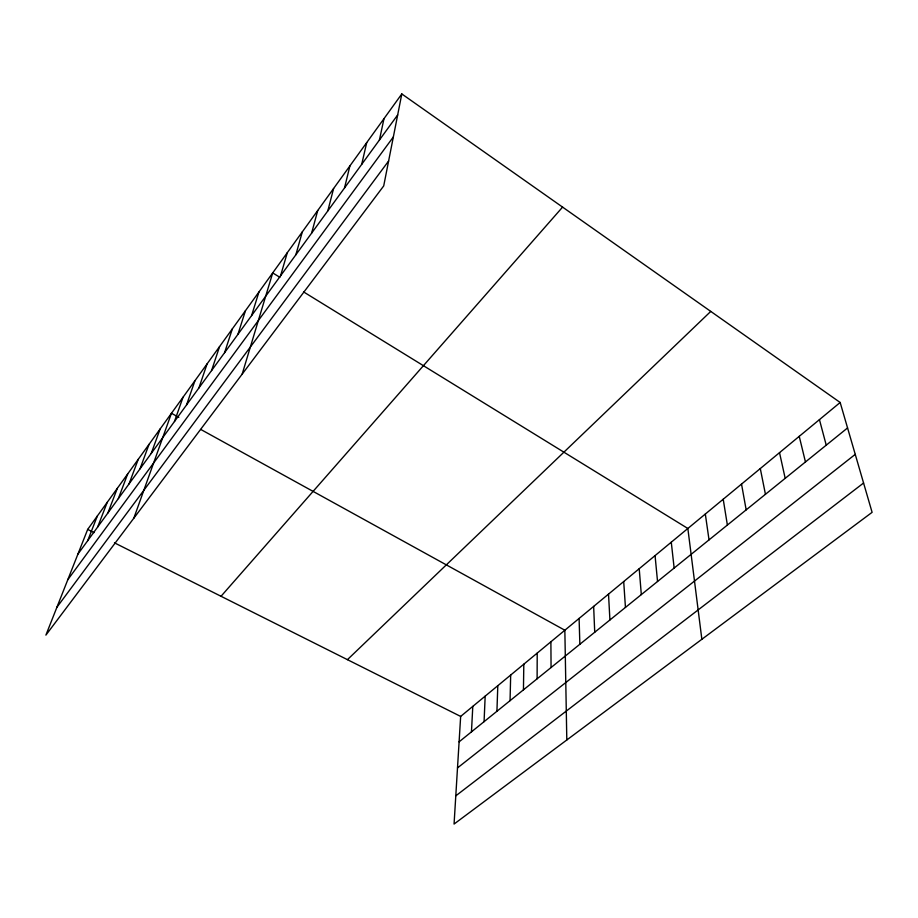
<?xml version="1.0" encoding="UTF-8"?>
<svg xmlns="http://www.w3.org/2000/svg" width="918" height="918" viewBox="0 0 918 918"><rect width="100%" height="100%" fill="white"/><g stroke="black" fill="none" stroke-linecap="round" stroke-linejoin="round"><path stroke-width="1.38" d="M537.11 678.804L537.214 653.1M523.444 689.843L523.811 664.184M510.052 700.663L510.683 675.051M496.925 711.266L497.808 685.7M484.073 721.663L485.174 696.142M471.462 731.853L472.793 706.39M840.165 402.486L460.652 716.43L454.066 824.054L872.1 512.336L840.165 402.486L401.809 93.946L87.68 529.411L45.9 635.118L383.713 185.918L401.809 93.946M379.421 140.029L383.999 118.64M361.703 164.368L366.707 142.611M344.514 187.972L349.907 165.894M327.818 210.899L333.601 188.511M311.615 233.161L317.731 210.497M295.86 254.791L302.309 231.875M280.552 275.813L287.311 252.668M242.168 374.131L272.715 272.91L279.864 277.305M251.601 315.574L258.922 292.039M237.911 334.381L245.473 310.674M224.566 352.707L232.357 328.851M211.565 370.574L219.574 346.568M198.896 387.981L207.101 363.861M186.526 404.964L194.937 380.729M174.466 421.523L183.049 397.196M133.821 518.211L171.459 413.272L178.815 417.334M151.218 453.469L160.134 428.981M139.995 468.868L149.06 444.323M129.048 483.912L138.251 459.31M118.342 498.612L127.682 473.963M107.888 512.978L117.343 488.284M97.664 527.012L107.245 502.295M87.669 540.736L97.354 515.996M77.892 554.162L397.678 114.945M67.806 579.706L393.352 136.943M56.939 607.2L388.612 161.029M221.031 596.275L562.585 207.112M347.429 659.663L710.761 311.409M459.092 741.847L847.566 427.937M457.497 767.918L855.243 454.364M455.787 795.849L863.574 483.017M87.68 529.411L94.072 532.612M114.475 542.848L460.652 716.43M200.801 429.463L564.845 630.23L566.808 739.977M303.583 291.913L687.846 528.481L701.857 639.284M819.441 419.629L826.234 445.173M799.234 436.348L805.453 461.961M779.52 452.654L785.188 478.335M760.299 468.559L765.44 494.297M741.526 484.084L746.173 509.869M723.212 499.231L727.377 525.05M705.322 514.034L709.029 539.876M671.276 542.194L674.145 568.07M655.062 555.608L657.54 581.484M639.215 568.724L641.315 594.6M623.701 581.553L625.445 607.418M608.519 594.118L609.919 619.971M593.648 606.408L594.726 632.238M579.097 618.445L579.866 644.252M550.892 641.785L551.064 667.524"/></g></svg>
